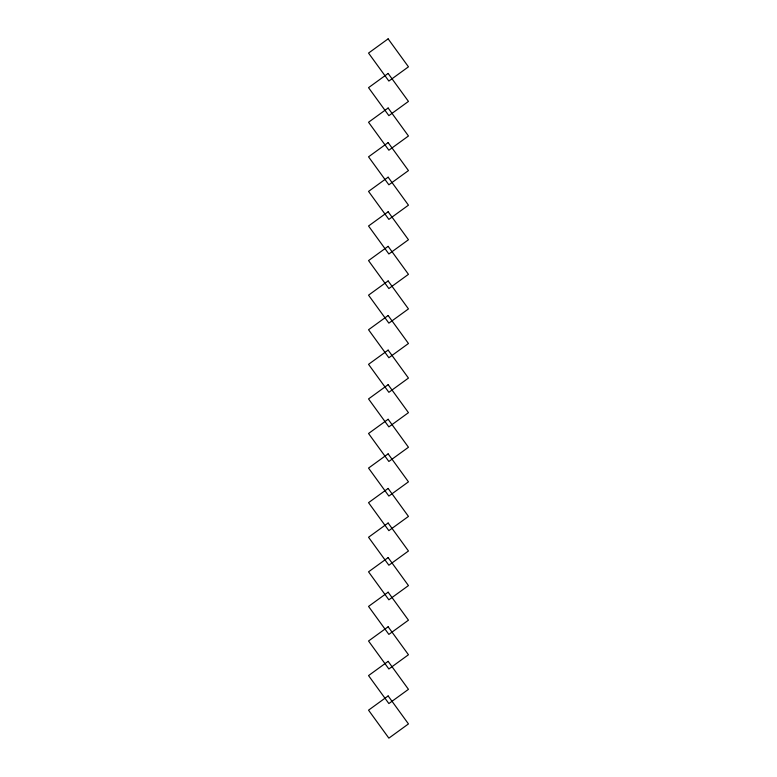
<?xml version="1.0" encoding="UTF-8"?>
<svg xmlns="http://www.w3.org/2000/svg" width="777" height="777" viewBox="0 0 777 777"><rect width="100%" height="100%" fill="white"/><g stroke="black" fill="none" stroke-linecap="round" stroke-linejoin="round"><path stroke-width="1.17" d="M388.131 38.85L368.541 53.079L388.869 81.061L408.459 66.832L388.131 38.85M388.131 73.436L368.541 87.665L388.869 115.647L408.459 101.408L388.131 73.436M388.131 108.013L368.541 122.251L388.869 150.223L408.459 135.994L388.131 108.013M388.131 142.599L368.541 156.828L388.869 184.809L408.459 170.581L388.131 142.599M388.131 177.185L368.541 191.414L388.869 219.396L408.459 205.167L388.131 177.185M388.131 211.771L368.541 226L388.869 253.982L408.459 239.743L388.131 211.771M388.131 246.348L368.541 260.586L388.869 288.558L408.459 274.33L388.131 246.348M388.131 280.934L368.541 295.163L388.869 323.145L408.459 308.916L388.131 280.934M388.131 315.52L368.541 329.749L388.869 357.731L408.459 343.502L388.131 315.52M388.131 350.106L368.541 364.335L388.869 392.317L408.459 378.078L388.131 350.106M388.131 384.683L368.541 398.922L388.869 426.894L408.459 412.665L388.131 384.683M388.131 419.269L368.541 433.498L388.869 461.48L408.459 447.251L388.131 419.269M388.131 453.855L368.541 468.084L388.869 496.066L408.459 481.837L388.131 453.855M388.131 488.442L368.541 502.67L388.869 530.652L408.459 516.414L388.131 488.442M388.131 523.018L368.541 537.257L388.869 565.229L408.459 551L388.131 523.018M388.131 557.604L368.541 571.833L388.869 599.815L408.459 585.586L388.131 557.604M388.131 592.191L368.541 606.419L388.869 634.401L408.459 620.172L388.131 592.191M388.131 626.777L368.541 641.006L388.869 668.987L408.459 654.749L388.131 626.777M388.131 661.353L368.541 675.592L388.869 703.564L408.459 689.335L388.131 661.353M388.131 695.939L368.541 710.168L388.869 738.15L408.459 723.921L388.131 695.939"/></g></svg>
